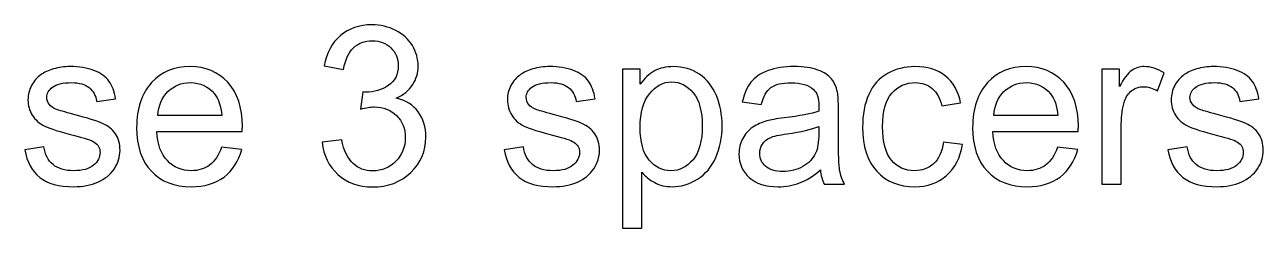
# Model space of a CAD drawing. Header units: millimetres. Extents: x -819 to 558, y -342 to 336.
# Drawn here: x -585.53 to -538.11, y 328.41 to 336.18 of the extents above; entities that cross this region are included whole.
import ezdxf

# ---------------------------------------------------------------- set-up
doc = ezdxf.new("R2010")
doc.units = ezdxf.units.MM
doc.header["$MEASUREMENT"] = 0
doc.layers.add('#Layer 1', color=7, linetype='Continuous')

msp = doc.modelspace()

# ---------------------------------------------------------------- linework, layer by layer
at = {"layer": '#Layer 1', "color": 250}
for points, knots in [([(-574.1407, 331.6898), (-574.1407, 331.6898), (-573.397, 331.7886), (-573.397, 331.7886), (-573.397, 331.7886), (-573.311, 331.3667), (-573.1656, 331.0633), (-572.961, 330.877), (-572.961, 330.877), (-572.755, 330.6907), (-572.5052, 330.5976), (-572.2103, 330.5976), (-572.2103, 330.5976), (-571.8603, 330.5976), (-571.564, 330.719), (-571.3227, 330.9617), (-571.3227, 330.9617), (-571.0828, 331.2044), (-570.9615, 331.505), (-570.9615, 331.8634), (-570.9615, 331.8634), (-570.9615, 332.2049), (-571.0729, 332.4871), (-571.2959, 332.7086), (-571.2959, 332.7086), (-571.5203, 332.9302), (-571.8039, 333.0417), (-572.1482, 333.0417), (-572.1482, 333.0417), (-572.2893, 333.0417), (-572.4643, 333.0134), (-572.6731, 332.9584), (-572.6731, 332.9584), (-572.6731, 332.9584), (-572.5899, 333.6117), (-572.5899, 333.6117), (-572.5899, 333.6117), (-572.5405, 333.6061), (-572.501, 333.6033), (-572.4699, 333.6033), (-572.4699, 333.6033), (-572.1538, 333.6033), (-571.8688, 333.6865), (-571.6148, 333.8516), (-571.6148, 333.8516), (-571.3608, 334.0167), (-571.2338, 334.2721), (-571.2338, 334.6165), (-571.2338, 334.6165), (-571.2338, 334.8888), (-571.3269, 335.116), (-571.5118, 335.2938), (-571.5118, 335.2938), (-571.6966, 335.473), (-571.9351, 335.5633), (-572.2272, 335.5633), (-572.2272, 335.5633), (-572.5165, 335.5633), (-572.7578, 335.4716), (-572.9497, 335.291), (-572.9497, 335.291), (-573.143, 335.1089), (-573.2672, 334.8352), (-573.3223, 334.4711), (-573.3223, 334.4711), (-573.3223, 334.4711), (-574.0659, 334.6038), (-574.0659, 334.6038), (-574.0659, 334.6038), (-573.9756, 335.1033), (-573.7682, 335.4899), (-573.4464, 335.7637), (-573.4464, 335.7637), (-573.1233, 336.0375), (-572.7225, 336.1757), (-572.2427, 336.1757), (-572.2427, 336.1757), (-571.9125, 336.1757), (-571.6077, 336.1038), (-571.3298, 335.9627), (-571.3298, 335.9627), (-571.0518, 335.8201), (-570.8387, 335.6268), (-570.6905, 335.3813), (-570.6905, 335.3813), (-570.5438, 335.1358), (-570.469, 334.8761), (-570.469, 334.5995), (-570.469, 334.5995), (-570.469, 334.3385), (-570.5395, 334.1), (-570.6806, 333.8841), (-570.6806, 333.8841), (-570.8218, 333.6696), (-571.0292, 333.4989), (-571.3044, 333.3719), (-571.3044, 333.3719), (-570.9459, 333.29), (-570.6679, 333.1179), (-570.469, 332.8568), (-570.469, 332.8568), (-570.2714, 332.5972), (-570.1726, 332.2712), (-570.1726, 331.8803), (-570.1726, 331.8803), (-570.1726, 331.3511), (-570.3646, 330.9024), (-570.7512, 330.5341), (-570.7512, 330.5341), (-571.1364, 330.1658), (-571.6247, 329.9824), (-572.2145, 329.9824), (-572.2145, 329.9824), (-572.7465, 329.9824), (-573.1882, 330.1404), (-573.5396, 330.4579), (-573.5396, 330.4579), (-573.8909, 330.774), (-574.0913, 331.1846), (-574.1407, 331.6898)], [0, 0, 0, 0, 0.0333333, 0.0333333, 0.0333333, 0.0333333, 0.0666667, 0.0666667, 0.0666667, 0.0666667, 0.1, 0.1, 0.1, 0.1, 0.1333333, 0.1333333, 0.1333333, 0.1333333, 0.1666667, 0.1666667, 0.1666667, 0.1666667, 0.2, 0.2, 0.2, 0.2, 0.2333333, 0.2333333, 0.2333333, 0.2333333, 0.2666667, 0.2666667, 0.2666667, 0.2666667, 0.3, 0.3, 0.3, 0.3, 0.3333333, 0.3333333, 0.3333333, 0.3333333, 0.3666667, 0.3666667, 0.3666667, 0.3666667, 0.4, 0.4, 0.4, 0.4, 0.4333333, 0.4333333, 0.4333333, 0.4333333, 0.4666667, 0.4666667, 0.4666667, 0.4666667, 0.5, 0.5, 0.5, 0.5, 0.5333333, 0.5333333, 0.5333333, 0.5333333, 0.5666667, 0.5666667, 0.5666667, 0.5666667, 0.6, 0.6, 0.6, 0.6, 0.6333333, 0.6333333, 0.6333333, 0.6333333, 0.6666667, 0.6666667, 0.6666667, 0.6666667, 0.7, 0.7, 0.7, 0.7, 0.7333333, 0.7333333, 0.7333333, 0.7333333, 0.7666667, 0.7666667, 0.7666667, 0.7666667, 0.8, 0.8, 0.8, 0.8, 0.8333333, 0.8333333, 0.8333333, 0.8333333, 0.8666667, 0.8666667, 0.8666667, 0.8666667, 0.9, 0.9, 0.9, 0.9, 0.9333333, 0.9333333, 0.9333333, 0.9333333, 0.9666667, 0.9666667, 0.9666667, 0.9666667, 1, 1, 1, 1]), ([(-585.5298, 331.4005), (-585.5298, 331.4005), (-584.7947, 331.5162), (-584.7947, 331.5162), (-584.7947, 331.5162), (-584.7537, 331.2213), (-584.638, 330.9955), (-584.4489, 330.8375), (-584.4489, 330.8375), (-584.2612, 330.6809), (-583.9974, 330.6018), (-583.6573, 330.6018), (-583.6573, 330.6018), (-583.3158, 330.6018), (-583.0618, 330.6724), (-582.8967, 330.8107), (-582.8967, 330.8107), (-582.7316, 330.9504), (-582.6483, 331.1141), (-582.6483, 331.3003), (-582.6483, 331.3003), (-582.6483, 331.4697), (-582.7217, 331.6009), (-582.8685, 331.6983), (-582.8685, 331.6983), (-582.9701, 331.7646), (-583.2241, 331.8479), (-583.6291, 331.9495), (-583.6291, 331.9495), (-584.1738, 332.0877), (-584.5534, 332.2063), (-584.7636, 332.3079), (-584.7636, 332.3079), (-584.9739, 332.4081), (-585.1347, 332.5478), (-585.2434, 332.7256), (-585.2434, 332.7256), (-585.352, 332.9034), (-585.4071, 333.0995), (-585.4071, 333.314), (-585.4071, 333.314), (-585.4071, 333.5101), (-585.3619, 333.6908), (-585.2716, 333.8573), (-585.2716, 333.8573), (-585.1827, 334.0252), (-585.0599, 334.1635), (-584.9061, 334.2736), (-584.9061, 334.2736), (-584.7904, 334.3582), (-584.6324, 334.4316), (-584.4334, 334.4909), (-584.4334, 334.4909), (-584.233, 334.5501), (-584.0185, 334.5798), (-583.7899, 334.5798), (-583.7899, 334.5798), (-583.4456, 334.5798), (-583.1436, 334.529), (-582.8826, 334.4302), (-582.8826, 334.4302), (-582.6215, 334.3314), (-582.4296, 334.1974), (-582.3054, 334.028), (-582.3054, 334.028), (-582.1813, 333.8573), (-582.0966, 333.6315), (-582.05, 333.3479), (-582.05, 333.3479), (-582.05, 333.3479), (-582.7768, 333.2477), (-582.7768, 333.2477), (-582.7768, 333.2477), (-582.8106, 333.4735), (-582.9066, 333.6498), (-583.0646, 333.7768), (-583.0646, 333.7768), (-583.2227, 333.9038), (-583.447, 333.9673), (-583.7363, 333.9673), (-583.7363, 333.9673), (-584.0778, 333.9673), (-584.3219, 333.9109), (-584.4673, 333.798), (-584.4673, 333.798), (-584.614, 333.6851), (-584.6874, 333.5525), (-584.6874, 333.4015), (-584.6874, 333.4015), (-584.6874, 333.3041), (-584.6564, 333.218), (-584.5957, 333.1404), (-584.5957, 333.1404), (-584.535, 333.06), (-584.4405, 332.9951), (-584.3106, 332.9415), (-584.3106, 332.9415), (-584.2358, 332.9147), (-584.0171, 332.8512), (-583.6531, 332.7524), (-583.6531, 332.7524), (-583.1267, 332.6113), (-582.7598, 332.497), (-582.5524, 332.4067), (-582.5524, 332.4067), (-582.3435, 332.3178), (-582.1799, 332.1865), (-582.0613, 332.0158), (-582.0613, 332.0158), (-581.9428, 331.845), (-581.8835, 331.6334), (-581.8835, 331.3794), (-581.8835, 331.3794), (-581.8835, 331.131), (-581.9569, 330.8982), (-582.1008, 330.678), (-582.1008, 330.678), (-582.2462, 330.4593), (-582.455, 330.29), (-582.7274, 330.17), (-582.7274, 330.17), (-582.9997, 330.0501), (-583.3087, 329.9908), (-583.6531, 329.9908), (-583.6531, 329.9908), (-584.2246, 329.9908), (-584.6592, 330.1094), (-584.9583, 330.3464), (-584.9583, 330.3464), (-585.2575, 330.5835), (-585.448, 330.9349), (-585.5298, 331.4005)], [0, 0, 0, 0, 0.030303, 0.030303, 0.030303, 0.030303, 0.0606061, 0.0606061, 0.0606061, 0.0606061, 0.0909091, 0.0909091, 0.0909091, 0.0909091, 0.1212121, 0.1212121, 0.1212121, 0.1212121, 0.1515152, 0.1515152, 0.1515152, 0.1515152, 0.1818182, 0.1818182, 0.1818182, 0.1818182, 0.2121212, 0.2121212, 0.2121212, 0.2121212, 0.2424242, 0.2424242, 0.2424242, 0.2424242, 0.2727273, 0.2727273, 0.2727273, 0.2727273, 0.3030303, 0.3030303, 0.3030303, 0.3030303, 0.3333333, 0.3333333, 0.3333333, 0.3333333, 0.3636364, 0.3636364, 0.3636364, 0.3636364, 0.3939394, 0.3939394, 0.3939394, 0.3939394, 0.4242424, 0.4242424, 0.4242424, 0.4242424, 0.4545455, 0.4545455, 0.4545455, 0.4545455, 0.4848485, 0.4848485, 0.4848485, 0.4848485, 0.5151515, 0.5151515, 0.5151515, 0.5151515, 0.5454545, 0.5454545, 0.5454545, 0.5454545, 0.5757576, 0.5757576, 0.5757576, 0.5757576, 0.6060606, 0.6060606, 0.6060606, 0.6060606, 0.6363636, 0.6363636, 0.6363636, 0.6363636, 0.6666667, 0.6666667, 0.6666667, 0.6666667, 0.6969697, 0.6969697, 0.6969697, 0.6969697, 0.7272727, 0.7272727, 0.7272727, 0.7272727, 0.7575758, 0.7575758, 0.7575758, 0.7575758, 0.7878788, 0.7878788, 0.7878788, 0.7878788, 0.8181818, 0.8181818, 0.8181818, 0.8181818, 0.8484848, 0.8484848, 0.8484848, 0.8484848, 0.8787879, 0.8787879, 0.8787879, 0.8787879, 0.9090909, 0.9090909, 0.9090909, 0.9090909, 0.9393939, 0.9393939, 0.9393939, 0.9393939, 0.969697, 0.969697, 0.969697, 0.969697, 1, 1, 1, 1]), ([(-577.9944, 331.5035), (-577.9944, 331.5035), (-577.2254, 331.409), (-577.2254, 331.409), (-577.2254, 331.409), (-577.3467, 330.9588), (-577.5711, 330.6103), (-577.8985, 330.3619), (-577.8985, 330.3619), (-578.2273, 330.115), (-578.6464, 329.9908), (-579.1558, 329.9908), (-579.1558, 329.9908), (-579.7978, 329.9908), (-580.3073, 330.1884), (-580.6826, 330.5835), (-580.6826, 330.5835), (-581.0594, 330.9786), (-581.2471, 331.5332), (-581.2471, 332.2472), (-581.2471, 332.2472), (-581.2471, 332.9866), (-581.0566, 333.5595), (-580.677, 333.9673), (-580.677, 333.9673), (-580.296, 334.3752), (-579.8035, 334.5798), (-579.1967, 334.5798), (-579.1967, 334.5798), (-578.6097, 334.5798), (-578.1299, 334.3794), (-577.7588, 333.98), (-577.7588, 333.98), (-577.3862, 333.5807), (-577.2, 333.0177), (-577.2, 332.2938), (-577.2, 332.2938), (-577.2, 332.2486), (-577.2014, 332.1823), (-577.2042, 332.0948), (-577.2042, 332.0948), (-577.2042, 332.0948), (-580.478, 332.0948), (-580.478, 332.0948), (-580.478, 332.0948), (-580.4512, 331.6122), (-580.3143, 331.2425), (-580.0688, 330.9871), (-580.0688, 330.9871), (-579.8232, 330.7302), (-579.5184, 330.6018), (-579.1515, 330.6018), (-579.1515, 330.6018), (-578.8792, 330.6018), (-578.6464, 330.6738), (-578.453, 330.8177), (-578.453, 330.8177), (-578.2597, 330.9603), (-578.1073, 331.1889), (-577.9944, 331.5035)], [0, 0, 0, 0, 0.0666667, 0.0666667, 0.0666667, 0.0666667, 0.1333333, 0.1333333, 0.1333333, 0.1333333, 0.2, 0.2, 0.2, 0.2, 0.2666667, 0.2666667, 0.2666667, 0.2666667, 0.3333333, 0.3333333, 0.3333333, 0.3333333, 0.4, 0.4, 0.4, 0.4, 0.4666667, 0.4666667, 0.4666667, 0.4666667, 0.5333333, 0.5333333, 0.5333333, 0.5333333, 0.6, 0.6, 0.6, 0.6, 0.6666667, 0.6666667, 0.6666667, 0.6666667, 0.7333333, 0.7333333, 0.7333333, 0.7333333, 0.8, 0.8, 0.8, 0.8, 0.8666667, 0.8666667, 0.8666667, 0.8666667, 0.9333333, 0.9333333, 0.9333333, 0.9333333, 1, 1, 1, 1]), ([(-567.174, 331.4005), (-567.174, 331.4005), (-566.4389, 331.5162), (-566.4389, 331.5162), (-566.4389, 331.5162), (-566.3979, 331.2213), (-566.2822, 330.9955), (-566.0931, 330.8375), (-566.0931, 330.8375), (-565.9054, 330.6809), (-565.6416, 330.6018), (-565.3015, 330.6018), (-565.3015, 330.6018), (-564.96, 330.6018), (-564.706, 330.6724), (-564.5409, 330.8107), (-564.5409, 330.8107), (-564.3758, 330.9504), (-564.2925, 331.1141), (-564.2925, 331.3003), (-564.2925, 331.3003), (-564.2925, 331.4697), (-564.3659, 331.6009), (-564.5127, 331.6983), (-564.5127, 331.6983), (-564.6143, 331.7646), (-564.8683, 331.8479), (-565.2733, 331.9495), (-565.2733, 331.9495), (-565.818, 332.0877), (-566.1976, 332.2063), (-566.4078, 332.3079), (-566.4078, 332.3079), (-566.6181, 332.4081), (-566.7789, 332.5478), (-566.8876, 332.7256), (-566.8876, 332.7256), (-566.9962, 332.9034), (-567.0513, 333.0995), (-567.0513, 333.314), (-567.0513, 333.314), (-567.0513, 333.5101), (-567.0061, 333.6908), (-566.9158, 333.8573), (-566.9158, 333.8573), (-566.8269, 334.0252), (-566.7041, 334.1635), (-566.5503, 334.2736), (-566.5503, 334.2736), (-566.4346, 334.3582), (-566.2766, 334.4316), (-566.0776, 334.4909), (-566.0776, 334.4909), (-565.8772, 334.5501), (-565.6627, 334.5798), (-565.4341, 334.5798), (-565.4341, 334.5798), (-565.0898, 334.5798), (-564.7878, 334.529), (-564.5268, 334.4302), (-564.5268, 334.4302), (-564.2657, 334.3314), (-564.0738, 334.1974), (-563.9496, 334.028), (-563.9496, 334.028), (-563.8255, 333.8573), (-563.7408, 333.6315), (-563.6942, 333.3479), (-563.6942, 333.3479), (-563.6942, 333.3479), (-564.421, 333.2477), (-564.421, 333.2477), (-564.421, 333.2477), (-564.4548, 333.4735), (-564.5508, 333.6498), (-564.7088, 333.7768), (-564.7088, 333.7768), (-564.8669, 333.9038), (-565.0912, 333.9673), (-565.3805, 333.9673), (-565.3805, 333.9673), (-565.722, 333.9673), (-565.9661, 333.9109), (-566.1115, 333.798), (-566.1115, 333.798), (-566.2582, 333.6851), (-566.3316, 333.5525), (-566.3316, 333.4015), (-566.3316, 333.4015), (-566.3316, 333.3041), (-566.3006, 333.218), (-566.2399, 333.1404), (-566.2399, 333.1404), (-566.1792, 333.06), (-566.0847, 332.9951), (-565.9548, 332.9415), (-565.9548, 332.9415), (-565.88, 332.9147), (-565.6613, 332.8512), (-565.2973, 332.7524), (-565.2973, 332.7524), (-564.7709, 332.6113), (-564.404, 332.497), (-564.1966, 332.4067), (-564.1966, 332.4067), (-563.9877, 332.3178), (-563.8241, 332.1865), (-563.7055, 332.0158), (-563.7055, 332.0158), (-563.587, 331.845), (-563.5277, 331.6334), (-563.5277, 331.3794), (-563.5277, 331.3794), (-563.5277, 331.131), (-563.6011, 330.8982), (-563.745, 330.678), (-563.745, 330.678), (-563.8904, 330.4593), (-564.0992, 330.29), (-564.3716, 330.17), (-564.3716, 330.17), (-564.6439, 330.0501), (-564.9529, 329.9908), (-565.2973, 329.9908), (-565.2973, 329.9908), (-565.8688, 329.9908), (-566.3034, 330.1094), (-566.6025, 330.3464), (-566.6025, 330.3464), (-566.9017, 330.5835), (-567.0922, 330.9349), (-567.174, 331.4005)], [0, 0, 0, 0, 0.030303, 0.030303, 0.030303, 0.030303, 0.0606061, 0.0606061, 0.0606061, 0.0606061, 0.0909091, 0.0909091, 0.0909091, 0.0909091, 0.1212121, 0.1212121, 0.1212121, 0.1212121, 0.1515152, 0.1515152, 0.1515152, 0.1515152, 0.1818182, 0.1818182, 0.1818182, 0.1818182, 0.2121212, 0.2121212, 0.2121212, 0.2121212, 0.2424242, 0.2424242, 0.2424242, 0.2424242, 0.2727273, 0.2727273, 0.2727273, 0.2727273, 0.3030303, 0.3030303, 0.3030303, 0.3030303, 0.3333333, 0.3333333, 0.3333333, 0.3333333, 0.3636364, 0.3636364, 0.3636364, 0.3636364, 0.3939394, 0.3939394, 0.3939394, 0.3939394, 0.4242424, 0.4242424, 0.4242424, 0.4242424, 0.4545455, 0.4545455, 0.4545455, 0.4545455, 0.4848485, 0.4848485, 0.4848485, 0.4848485, 0.5151515, 0.5151515, 0.5151515, 0.5151515, 0.5454545, 0.5454545, 0.5454545, 0.5454545, 0.5757576, 0.5757576, 0.5757576, 0.5757576, 0.6060606, 0.6060606, 0.6060606, 0.6060606, 0.6363636, 0.6363636, 0.6363636, 0.6363636, 0.6666667, 0.6666667, 0.6666667, 0.6666667, 0.6969697, 0.6969697, 0.6969697, 0.6969697, 0.7272727, 0.7272727, 0.7272727, 0.7272727, 0.7575758, 0.7575758, 0.7575758, 0.7575758, 0.7878788, 0.7878788, 0.7878788, 0.7878788, 0.8181818, 0.8181818, 0.8181818, 0.8181818, 0.8484848, 0.8484848, 0.8484848, 0.8484848, 0.8787879, 0.8787879, 0.8787879, 0.8787879, 0.9090909, 0.9090909, 0.9090909, 0.9090909, 0.9393939, 0.9393939, 0.9393939, 0.9393939, 0.969697, 0.969697, 0.969697, 0.969697, 1, 1, 1, 1]), ([(-562.6429, 328.4075), (-562.6429, 328.4075), (-562.6429, 334.4796), (-562.6429, 334.4796), (-562.6429, 334.4796), (-562.6429, 334.4796), (-561.9656, 334.4796), (-561.9656, 334.4796), (-561.9656, 334.4796), (-561.9656, 334.4796), (-561.9656, 333.9095), (-561.9656, 333.9095), (-561.9656, 333.9095), (-561.8061, 334.1324), (-561.6255, 334.3004), (-561.4237, 334.4119), (-561.4237, 334.4119), (-561.2233, 334.5233), (-560.9792, 334.5798), (-560.6927, 334.5798), (-560.6927, 334.5798), (-560.3174, 334.5798), (-559.9872, 334.4824), (-559.7007, 334.2905), (-559.7007, 334.2905), (-559.4129, 334.0972), (-559.197, 333.8248), (-559.0516, 333.4735), (-559.0516, 333.4735), (-558.9048, 333.1221), (-558.8315, 332.7369), (-558.8315, 332.3178), (-558.8315, 332.3178), (-558.8315, 331.869), (-558.9119, 331.464), (-559.0742, 331.1042), (-559.0742, 331.1042), (-559.2351, 330.7444), (-559.4693, 330.4692), (-559.7769, 330.2773), (-559.7769, 330.2773), (-560.0845, 330.0868), (-560.4077, 329.9908), (-560.7464, 329.9908), (-560.7464, 329.9908), (-560.9947, 329.9908), (-561.2163, 330.043), (-561.4138, 330.1475), (-561.4138, 330.1475), (-561.6114, 330.2519), (-561.7722, 330.3845), (-561.8992, 330.544), (-561.8992, 330.544), (-561.8992, 330.544), (-561.8992, 328.4075), (-561.8992, 328.4075), (-561.8992, 328.4075), (-561.8992, 328.4075), (-562.6429, 328.4075), (-562.6429, 328.4075)], [0, 0, 0, 0, 0.0666667, 0.0666667, 0.0666667, 0.0666667, 0.1333333, 0.1333333, 0.1333333, 0.1333333, 0.2, 0.2, 0.2, 0.2, 0.2666667, 0.2666667, 0.2666667, 0.2666667, 0.3333333, 0.3333333, 0.3333333, 0.3333333, 0.4, 0.4, 0.4, 0.4, 0.4666667, 0.4666667, 0.4666667, 0.4666667, 0.5333333, 0.5333333, 0.5333333, 0.5333333, 0.6, 0.6, 0.6, 0.6, 0.6666667, 0.6666667, 0.6666667, 0.6666667, 0.7333333, 0.7333333, 0.7333333, 0.7333333, 0.8, 0.8, 0.8, 0.8, 0.8666667, 0.8666667, 0.8666667, 0.8666667, 0.9333333, 0.9333333, 0.9333333, 0.9333333, 1, 1, 1, 1]), ([(-555.0694, 330.6315), (-555.346, 330.3972), (-555.6113, 330.2321), (-555.8653, 330.1348), (-555.8653, 330.1348), (-556.1207, 330.0388), (-556.3945, 329.9908), (-556.6866, 329.9908), (-556.6866, 329.9908), (-557.1692, 329.9908), (-557.5389, 330.1079), (-557.7985, 330.3436), (-557.7985, 330.3436), (-558.0568, 330.5793), (-558.1866, 330.8812), (-558.1866, 331.2467), (-558.1866, 331.2467), (-558.1866, 331.4626), (-558.1386, 331.6588), (-558.0398, 331.8366), (-558.0398, 331.8366), (-557.9425, 332.0144), (-557.8141, 332.1569), (-557.656, 332.2641), (-557.656, 332.2641), (-557.4966, 332.3714), (-557.3188, 332.4532), (-557.1198, 332.5083), (-557.1198, 332.5083), (-556.9744, 332.5464), (-556.7543, 332.5845), (-556.4594, 332.6197), (-556.4594, 332.6197), (-555.8582, 332.6917), (-555.4152, 332.7764), (-555.1315, 332.8766), (-555.1315, 332.8766), (-555.1287, 332.9782), (-555.1273, 333.0431), (-555.1273, 333.0699), (-555.1273, 333.0699), (-555.1273, 333.3733), (-555.1978, 333.5878), (-555.339, 333.7105), (-555.339, 333.7105), (-555.528, 333.8799), (-555.8117, 333.9631), (-556.1856, 333.9631), (-556.1856, 333.9631), (-556.5356, 333.9631), (-556.7938, 333.9024), (-556.9617, 333.7797), (-556.9617, 333.7797), (-557.1283, 333.6569), (-557.251, 333.4396), (-557.3315, 333.1277), (-557.3315, 333.1277), (-557.3315, 333.1277), (-558.0582, 333.2279), (-558.0582, 333.2279), (-558.0582, 333.2279), (-557.9919, 333.5384), (-557.8832, 333.791), (-557.7322, 333.9815), (-557.7322, 333.9815), (-557.5812, 334.1734), (-557.3611, 334.3215), (-557.0746, 334.4246), (-557.0746, 334.4246), (-556.7882, 334.5276), (-556.4566, 334.5798), (-556.0784, 334.5798), (-556.0784, 334.5798), (-555.703, 334.5798), (-555.3996, 334.5346), (-555.1654, 334.4471), (-555.1654, 334.4471), (-554.9311, 334.3582), (-554.759, 334.2482), (-554.6475, 334.1141), (-554.6475, 334.1141), (-554.5374, 333.98), (-554.4612, 333.8121), (-554.4161, 333.6075), (-554.4161, 333.6075), (-554.3921, 333.4805), (-554.3794, 333.2519), (-554.3794, 332.9217), (-554.3794, 332.9217), (-554.3794, 332.9217), (-554.3794, 331.9297), (-554.3794, 331.9297), (-554.3794, 331.9297), (-554.3794, 331.2368), (-554.3639, 330.7994), (-554.3314, 330.6174), (-554.3314, 330.6174), (-554.3004, 330.4339), (-554.2369, 330.2575), (-554.1437, 330.0896), (-554.1437, 330.0896), (-554.1437, 330.0896), (-554.9213, 330.0896), (-554.9213, 330.0896), (-554.9213, 330.0896), (-554.9975, 330.2434), (-555.0483, 330.424), (-555.0694, 330.6315)], [0, 0, 0, 0, 0.037037, 0.037037, 0.037037, 0.037037, 0.0740741, 0.0740741, 0.0740741, 0.0740741, 0.1111111, 0.1111111, 0.1111111, 0.1111111, 0.1481481, 0.1481481, 0.1481481, 0.1481481, 0.1851852, 0.1851852, 0.1851852, 0.1851852, 0.2222222, 0.2222222, 0.2222222, 0.2222222, 0.2592593, 0.2592593, 0.2592593, 0.2592593, 0.2962963, 0.2962963, 0.2962963, 0.2962963, 0.3333333, 0.3333333, 0.3333333, 0.3333333, 0.3703704, 0.3703704, 0.3703704, 0.3703704, 0.4074074, 0.4074074, 0.4074074, 0.4074074, 0.4444444, 0.4444444, 0.4444444, 0.4444444, 0.4814815, 0.4814815, 0.4814815, 0.4814815, 0.5185185, 0.5185185, 0.5185185, 0.5185185, 0.5555556, 0.5555556, 0.5555556, 0.5555556, 0.5925926, 0.5925926, 0.5925926, 0.5925926, 0.6296296, 0.6296296, 0.6296296, 0.6296296, 0.6666667, 0.6666667, 0.6666667, 0.6666667, 0.7037037, 0.7037037, 0.7037037, 0.7037037, 0.7407407, 0.7407407, 0.7407407, 0.7407407, 0.7777778, 0.7777778, 0.7777778, 0.7777778, 0.8148148, 0.8148148, 0.8148148, 0.8148148, 0.8518519, 0.8518519, 0.8518519, 0.8518519, 0.8888889, 0.8888889, 0.8888889, 0.8888889, 0.9259259, 0.9259259, 0.9259259, 0.9259259, 0.962963, 0.962963, 0.962963, 0.962963, 1, 1, 1, 1]), ([(-550.3605, 331.6983), (-550.3605, 331.6983), (-549.6296, 331.6023), (-549.6296, 331.6023), (-549.6296, 331.6023), (-549.7086, 331.0985), (-549.9132, 330.7034), (-550.2434, 330.4184), (-550.2434, 330.4184), (-550.5722, 330.1333), (-550.9772, 329.9908), (-551.457, 329.9908), (-551.457, 329.9908), (-552.0567, 329.9908), (-552.5407, 330.187), (-552.9048, 330.5793), (-552.9048, 330.5793), (-553.2703, 330.9715), (-553.4537, 331.5346), (-553.4537, 332.2684), (-553.4537, 332.2684), (-553.4537, 332.7425), (-553.3747, 333.1574), (-553.218, 333.513), (-553.218, 333.513), (-553.06, 333.8686), (-552.8215, 334.1353), (-552.4998, 334.3131), (-552.4998, 334.3131), (-552.1795, 334.4909), (-551.8295, 334.5798), (-551.4527, 334.5798), (-551.4527, 334.5798), (-550.9758, 334.5798), (-550.5849, 334.4584), (-550.2829, 334.2171), (-550.2829, 334.2171), (-549.9795, 333.9758), (-549.7848, 333.6343), (-549.6987, 333.1898), (-549.6987, 333.1898), (-549.6987, 333.1898), (-550.4226, 333.0783), (-550.4226, 333.0783), (-550.4226, 333.0783), (-550.4918, 333.3733), (-550.6131, 333.5948), (-550.7881, 333.7444), (-550.7881, 333.7444), (-550.9631, 333.8926), (-551.1747, 333.9673), (-551.4231, 333.9673), (-551.4231, 333.9673), (-551.7985, 333.9673), (-552.1033, 333.8333), (-552.3375, 333.5638), (-552.3375, 333.5638), (-552.5718, 333.2957), (-552.6889, 332.8709), (-552.6889, 332.2895), (-552.6889, 332.2895), (-552.6889, 331.6997), (-552.576, 331.2707), (-552.3488, 331.0026), (-552.3488, 331.0026), (-552.123, 330.7359), (-551.8281, 330.6018), (-551.464, 330.6018), (-551.464, 330.6018), (-551.1719, 330.6018), (-550.9292, 330.6921), (-550.7331, 330.8714), (-550.7331, 330.8714), (-550.5369, 331.0506), (-550.4127, 331.3257), (-550.3605, 331.6983)], [0, 0, 0, 0, 0.0526316, 0.0526316, 0.0526316, 0.0526316, 0.1052632, 0.1052632, 0.1052632, 0.1052632, 0.1578947, 0.1578947, 0.1578947, 0.1578947, 0.2105263, 0.2105263, 0.2105263, 0.2105263, 0.2631579, 0.2631579, 0.2631579, 0.2631579, 0.3157895, 0.3157895, 0.3157895, 0.3157895, 0.3684211, 0.3684211, 0.3684211, 0.3684211, 0.4210526, 0.4210526, 0.4210526, 0.4210526, 0.4736842, 0.4736842, 0.4736842, 0.4736842, 0.5263158, 0.5263158, 0.5263158, 0.5263158, 0.5789474, 0.5789474, 0.5789474, 0.5789474, 0.6315789, 0.6315789, 0.6315789, 0.6315789, 0.6842105, 0.6842105, 0.6842105, 0.6842105, 0.7368421, 0.7368421, 0.7368421, 0.7368421, 0.7894737, 0.7894737, 0.7894737, 0.7894737, 0.8421053, 0.8421053, 0.8421053, 0.8421053, 0.8947368, 0.8947368, 0.8947368, 0.8947368, 0.9473684, 0.9473684, 0.9473684, 0.9473684, 1, 1, 1, 1]), ([(-545.9874, 331.5035), (-545.9874, 331.5035), (-545.2184, 331.409), (-545.2184, 331.409), (-545.2184, 331.409), (-545.3397, 330.9588), (-545.5641, 330.6103), (-545.8915, 330.3619), (-545.8915, 330.3619), (-546.2203, 330.115), (-546.6394, 329.9908), (-547.1488, 329.9908), (-547.1488, 329.9908), (-547.7908, 329.9908), (-548.3003, 330.1884), (-548.6756, 330.5835), (-548.6756, 330.5835), (-549.0524, 330.9786), (-549.2401, 331.5332), (-549.2401, 332.2472), (-549.2401, 332.2472), (-549.2401, 332.9866), (-549.0496, 333.5595), (-548.67, 333.9673), (-548.67, 333.9673), (-548.289, 334.3752), (-547.7965, 334.5798), (-547.1897, 334.5798), (-547.1897, 334.5798), (-546.6027, 334.5798), (-546.1229, 334.3794), (-545.7518, 333.98), (-545.7518, 333.98), (-545.3792, 333.5807), (-545.193, 333.0177), (-545.193, 332.2938), (-545.193, 332.2938), (-545.193, 332.2486), (-545.1944, 332.1823), (-545.1972, 332.0948), (-545.1972, 332.0948), (-545.1972, 332.0948), (-548.471, 332.0948), (-548.471, 332.0948), (-548.471, 332.0948), (-548.4442, 331.6122), (-548.3073, 331.2425), (-548.0618, 330.9871), (-548.0618, 330.9871), (-547.8162, 330.7302), (-547.5114, 330.6018), (-547.1445, 330.6018), (-547.1445, 330.6018), (-546.8722, 330.6018), (-546.6394, 330.6738), (-546.446, 330.8177), (-546.446, 330.8177), (-546.2527, 330.9603), (-546.1003, 331.1889), (-545.9874, 331.5035)], [0, 0, 0, 0, 0.0666667, 0.0666667, 0.0666667, 0.0666667, 0.1333333, 0.1333333, 0.1333333, 0.1333333, 0.2, 0.2, 0.2, 0.2, 0.2666667, 0.2666667, 0.2666667, 0.2666667, 0.3333333, 0.3333333, 0.3333333, 0.3333333, 0.4, 0.4, 0.4, 0.4, 0.4666667, 0.4666667, 0.4666667, 0.4666667, 0.5333333, 0.5333333, 0.5333333, 0.5333333, 0.6, 0.6, 0.6, 0.6, 0.6666667, 0.6666667, 0.6666667, 0.6666667, 0.7333333, 0.7333333, 0.7333333, 0.7333333, 0.8, 0.8, 0.8, 0.8, 0.8666667, 0.8666667, 0.8666667, 0.8666667, 0.9333333, 0.9333333, 0.9333333, 0.9333333, 1, 1, 1, 1]), ([(-544.2913, 330.0896), (-544.2913, 330.0896), (-544.2913, 334.4796), (-544.2913, 334.4796), (-544.2913, 334.4796), (-544.2913, 334.4796), (-543.6224, 334.4796), (-543.6224, 334.4796), (-543.6224, 334.4796), (-543.6224, 334.4796), (-543.6224, 333.8149), (-543.6224, 333.8149), (-543.6224, 333.8149), (-543.4517, 334.1254), (-543.2936, 334.3314), (-543.1483, 334.4302), (-543.1483, 334.4302), (-543.0043, 334.529), (-542.8449, 334.5798), (-542.6713, 334.5798), (-542.6713, 334.5798), (-542.4201, 334.5798), (-542.1661, 334.4993), (-541.9065, 334.3399), (-541.9065, 334.3399), (-541.9065, 334.3399), (-542.1633, 333.6484), (-542.1633, 333.6484), (-542.1633, 333.6484), (-542.3439, 333.7571), (-542.526, 333.8107), (-542.708, 333.8107), (-542.708, 333.8107), (-542.8717, 333.8107), (-543.017, 333.7613), (-543.1468, 333.664), (-543.1468, 333.664), (-543.2767, 333.5652), (-543.3684, 333.4297), (-543.4234, 333.2561), (-543.4234, 333.2561), (-543.5067, 332.9923), (-543.5476, 332.703), (-543.5476, 332.3883), (-543.5476, 332.3883), (-543.5476, 332.3883), (-543.5476, 330.0896), (-543.5476, 330.0896), (-543.5476, 330.0896), (-543.5476, 330.0896), (-544.2913, 330.0896), (-544.2913, 330.0896)], [0, 0, 0, 0, 0.0769231, 0.0769231, 0.0769231, 0.0769231, 0.1538462, 0.1538462, 0.1538462, 0.1538462, 0.2307692, 0.2307692, 0.2307692, 0.2307692, 0.3076923, 0.3076923, 0.3076923, 0.3076923, 0.3846154, 0.3846154, 0.3846154, 0.3846154, 0.4615385, 0.4615385, 0.4615385, 0.4615385, 0.5384615, 0.5384615, 0.5384615, 0.5384615, 0.6153846, 0.6153846, 0.6153846, 0.6153846, 0.6923077, 0.6923077, 0.6923077, 0.6923077, 0.7692308, 0.7692308, 0.7692308, 0.7692308, 0.8461538, 0.8461538, 0.8461538, 0.8461538, 0.9230769, 0.9230769, 0.9230769, 0.9230769, 1, 1, 1, 1]), ([(-541.7611, 331.4005), (-541.7611, 331.4005), (-541.026, 331.5162), (-541.026, 331.5162), (-541.026, 331.5162), (-540.985, 331.2213), (-540.8693, 330.9955), (-540.6802, 330.8375), (-540.6802, 330.8375), (-540.4925, 330.6809), (-540.2287, 330.6018), (-539.8886, 330.6018), (-539.8886, 330.6018), (-539.5471, 330.6018), (-539.2931, 330.6724), (-539.128, 330.8107), (-539.128, 330.8107), (-538.9629, 330.9504), (-538.8796, 331.1141), (-538.8796, 331.3003), (-538.8796, 331.3003), (-538.8796, 331.4697), (-538.953, 331.6009), (-539.0998, 331.6983), (-539.0998, 331.6983), (-539.2014, 331.7646), (-539.4554, 331.8479), (-539.8604, 331.9495), (-539.8604, 331.9495), (-540.4051, 332.0877), (-540.7847, 332.2063), (-540.9949, 332.3079), (-540.9949, 332.3079), (-541.2052, 332.4081), (-541.366, 332.5478), (-541.4747, 332.7256), (-541.4747, 332.7256), (-541.5833, 332.9034), (-541.6384, 333.0995), (-541.6384, 333.314), (-541.6384, 333.314), (-541.6384, 333.5101), (-541.5932, 333.6908), (-541.5029, 333.8573), (-541.5029, 333.8573), (-541.414, 334.0252), (-541.2912, 334.1635), (-541.1374, 334.2736), (-541.1374, 334.2736), (-541.0217, 334.3582), (-540.8637, 334.4316), (-540.6647, 334.4909), (-540.6647, 334.4909), (-540.4643, 334.5501), (-540.2498, 334.5798), (-540.0212, 334.5798), (-540.0212, 334.5798), (-539.6769, 334.5798), (-539.3749, 334.529), (-539.1139, 334.4302), (-539.1139, 334.4302), (-538.8528, 334.3314), (-538.6609, 334.1974), (-538.5367, 334.028), (-538.5367, 334.028), (-538.4126, 333.8573), (-538.3279, 333.6315), (-538.2813, 333.3479), (-538.2813, 333.3479), (-538.2813, 333.3479), (-539.0081, 333.2477), (-539.0081, 333.2477), (-539.0081, 333.2477), (-539.0419, 333.4735), (-539.1379, 333.6498), (-539.2959, 333.7768), (-539.2959, 333.7768), (-539.454, 333.9038), (-539.6783, 333.9673), (-539.9676, 333.9673), (-539.9676, 333.9673), (-540.3091, 333.9673), (-540.5532, 333.9109), (-540.6986, 333.798), (-540.6986, 333.798), (-540.8453, 333.6851), (-540.9187, 333.5525), (-540.9187, 333.4015), (-540.9187, 333.4015), (-540.9187, 333.3041), (-540.8877, 333.218), (-540.827, 333.1404), (-540.827, 333.1404), (-540.7663, 333.06), (-540.6718, 332.9951), (-540.5419, 332.9415), (-540.5419, 332.9415), (-540.4671, 332.9147), (-540.2484, 332.8512), (-539.8844, 332.7524), (-539.8844, 332.7524), (-539.358, 332.6113), (-538.9911, 332.497), (-538.7837, 332.4067), (-538.7837, 332.4067), (-538.5748, 332.3178), (-538.4112, 332.1865), (-538.2926, 332.0158), (-538.2926, 332.0158), (-538.1741, 331.845), (-538.1148, 331.6334), (-538.1148, 331.3794), (-538.1148, 331.3794), (-538.1148, 331.131), (-538.1882, 330.8982), (-538.3321, 330.678), (-538.3321, 330.678), (-538.4775, 330.4593), (-538.6863, 330.29), (-538.9587, 330.17), (-538.9587, 330.17), (-539.231, 330.0501), (-539.54, 329.9908), (-539.8844, 329.9908), (-539.8844, 329.9908), (-540.4559, 329.9908), (-540.8905, 330.1094), (-541.1896, 330.3464), (-541.1896, 330.3464), (-541.4888, 330.5835), (-541.6793, 330.9349), (-541.7611, 331.4005)], [0, 0, 0, 0, 0.030303, 0.030303, 0.030303, 0.030303, 0.0606061, 0.0606061, 0.0606061, 0.0606061, 0.0909091, 0.0909091, 0.0909091, 0.0909091, 0.1212121, 0.1212121, 0.1212121, 0.1212121, 0.1515152, 0.1515152, 0.1515152, 0.1515152, 0.1818182, 0.1818182, 0.1818182, 0.1818182, 0.2121212, 0.2121212, 0.2121212, 0.2121212, 0.2424242, 0.2424242, 0.2424242, 0.2424242, 0.2727273, 0.2727273, 0.2727273, 0.2727273, 0.3030303, 0.3030303, 0.3030303, 0.3030303, 0.3333333, 0.3333333, 0.3333333, 0.3333333, 0.3636364, 0.3636364, 0.3636364, 0.3636364, 0.3939394, 0.3939394, 0.3939394, 0.3939394, 0.4242424, 0.4242424, 0.4242424, 0.4242424, 0.4545455, 0.4545455, 0.4545455, 0.4545455, 0.4848485, 0.4848485, 0.4848485, 0.4848485, 0.5151515, 0.5151515, 0.5151515, 0.5151515, 0.5454545, 0.5454545, 0.5454545, 0.5454545, 0.5757576, 0.5757576, 0.5757576, 0.5757576, 0.6060606, 0.6060606, 0.6060606, 0.6060606, 0.6363636, 0.6363636, 0.6363636, 0.6363636, 0.6666667, 0.6666667, 0.6666667, 0.6666667, 0.6969697, 0.6969697, 0.6969697, 0.6969697, 0.7272727, 0.7272727, 0.7272727, 0.7272727, 0.7575758, 0.7575758, 0.7575758, 0.7575758, 0.7878788, 0.7878788, 0.7878788, 0.7878788, 0.8181818, 0.8181818, 0.8181818, 0.8181818, 0.8484848, 0.8484848, 0.8484848, 0.8484848, 0.8787879, 0.8787879, 0.8787879, 0.8787879, 0.9090909, 0.9090909, 0.9090909, 0.9090909, 0.9393939, 0.9393939, 0.9393939, 0.9393939, 0.969697, 0.969697, 0.969697, 0.969697, 1, 1, 1, 1]), ([(-580.4371, 332.7072), (-580.4371, 332.7072), (-577.986, 332.7072), (-577.986, 332.7072), (-577.986, 332.7072), (-578.0184, 333.0755), (-578.113, 333.3535), (-578.2668, 333.537), (-578.2668, 333.537), (-578.5038, 333.8234), (-578.8115, 333.9673), (-579.1882, 333.9673), (-579.1882, 333.9673), (-579.5297, 333.9673), (-579.8176, 333.853), (-580.0504, 333.6244), (-580.0504, 333.6244), (-580.2833, 333.3958), (-580.4117, 333.0896), (-580.4371, 332.7072)], [0, 0, 0, 0, 0.2, 0.2, 0.2, 0.2, 0.4, 0.4, 0.4, 0.4, 0.6, 0.6, 0.6, 0.6, 0.8, 0.8, 0.8, 0.8, 1, 1, 1, 1]), ([(-561.9698, 332.2599), (-561.9698, 331.6955), (-561.8555, 331.2778), (-561.6269, 331.0068), (-561.6269, 331.0068), (-561.3983, 330.7373), (-561.1203, 330.6018), (-560.7957, 330.6018), (-560.7957, 330.6018), (-560.4655, 330.6018), (-560.1819, 330.7415), (-559.9463, 331.0223), (-559.9463, 331.0223), (-559.7106, 331.3017), (-559.5921, 331.735), (-559.5921, 332.322), (-559.5921, 332.322), (-559.5921, 332.8822), (-559.7078, 333.2999), (-559.9378, 333.5793), (-559.9378, 333.5793), (-560.1678, 333.8573), (-560.443, 333.997), (-560.7619, 333.997), (-560.7619, 333.997), (-561.0794, 333.997), (-561.3602, 333.8488), (-561.6043, 333.5525), (-561.6043, 333.5525), (-561.8484, 333.2561), (-561.9698, 332.8243), (-561.9698, 332.2599)], [0, 0, 0, 0, 0.125, 0.125, 0.125, 0.125, 0.25, 0.25, 0.25, 0.25, 0.375, 0.375, 0.375, 0.375, 0.5, 0.5, 0.5, 0.5, 0.625, 0.625, 0.625, 0.625, 0.75, 0.75, 0.75, 0.75, 0.875, 0.875, 0.875, 0.875, 1, 1, 1, 1]), ([(-548.4301, 332.7072), (-548.4301, 332.7072), (-545.979, 332.7072), (-545.979, 332.7072), (-545.979, 332.7072), (-546.0114, 333.0755), (-546.106, 333.3535), (-546.2598, 333.537), (-546.2598, 333.537), (-546.4968, 333.8234), (-546.8045, 333.9673), (-547.1812, 333.9673), (-547.1812, 333.9673), (-547.5227, 333.9673), (-547.8106, 333.853), (-548.0434, 333.6244), (-548.0434, 333.6244), (-548.2763, 333.3958), (-548.4047, 333.0896), (-548.4301, 332.7072)], [0, 0, 0, 0, 0.2, 0.2, 0.2, 0.2, 0.4, 0.4, 0.4, 0.4, 0.6, 0.6, 0.6, 0.6, 0.8, 0.8, 0.8, 0.8, 1, 1, 1, 1]), ([(-555.1315, 332.2938), (-555.4025, 332.1823), (-555.8074, 332.0892), (-556.3465, 332.0115), (-556.3465, 332.0115), (-556.6527, 331.9678), (-556.87, 331.9184), (-556.9956, 331.8634), (-556.9956, 331.8634), (-557.1226, 331.8083), (-557.2214, 331.7279), (-557.2891, 331.6207), (-557.2891, 331.6207), (-557.3583, 331.5148), (-557.3935, 331.3977), (-557.3935, 331.2679), (-557.3935, 331.2679), (-557.3935, 331.0689), (-557.3173, 330.9038), (-557.1678, 330.7712), (-557.1678, 330.7712), (-557.0182, 330.6399), (-556.798, 330.5736), (-556.5088, 330.5736), (-556.5088, 330.5736), (-556.2223, 330.5736), (-555.9669, 330.6357), (-555.7439, 330.7613), (-555.7439, 330.7613), (-555.521, 330.8869), (-555.3559, 331.059), (-555.2515, 331.2763), (-555.2515, 331.2763), (-555.171, 331.4443), (-555.1315, 331.6926), (-555.1315, 332.02), (-555.1315, 332.02), (-555.1315, 332.02), (-555.1315, 332.2938), (-555.1315, 332.2938)], [0, 0, 0, 0, 0.1, 0.1, 0.1, 0.1, 0.2, 0.2, 0.2, 0.2, 0.3, 0.3, 0.3, 0.3, 0.4, 0.4, 0.4, 0.4, 0.5, 0.5, 0.5, 0.5, 0.6, 0.6, 0.6, 0.6, 0.7, 0.7, 0.7, 0.7, 0.8, 0.8, 0.8, 0.8, 0.9, 0.9, 0.9, 0.9, 1, 1, 1, 1])]:
    msp.add_open_spline(points, degree=3, knots=knots, dxfattribs=at)

doc.saveas('drawing.dxf')
